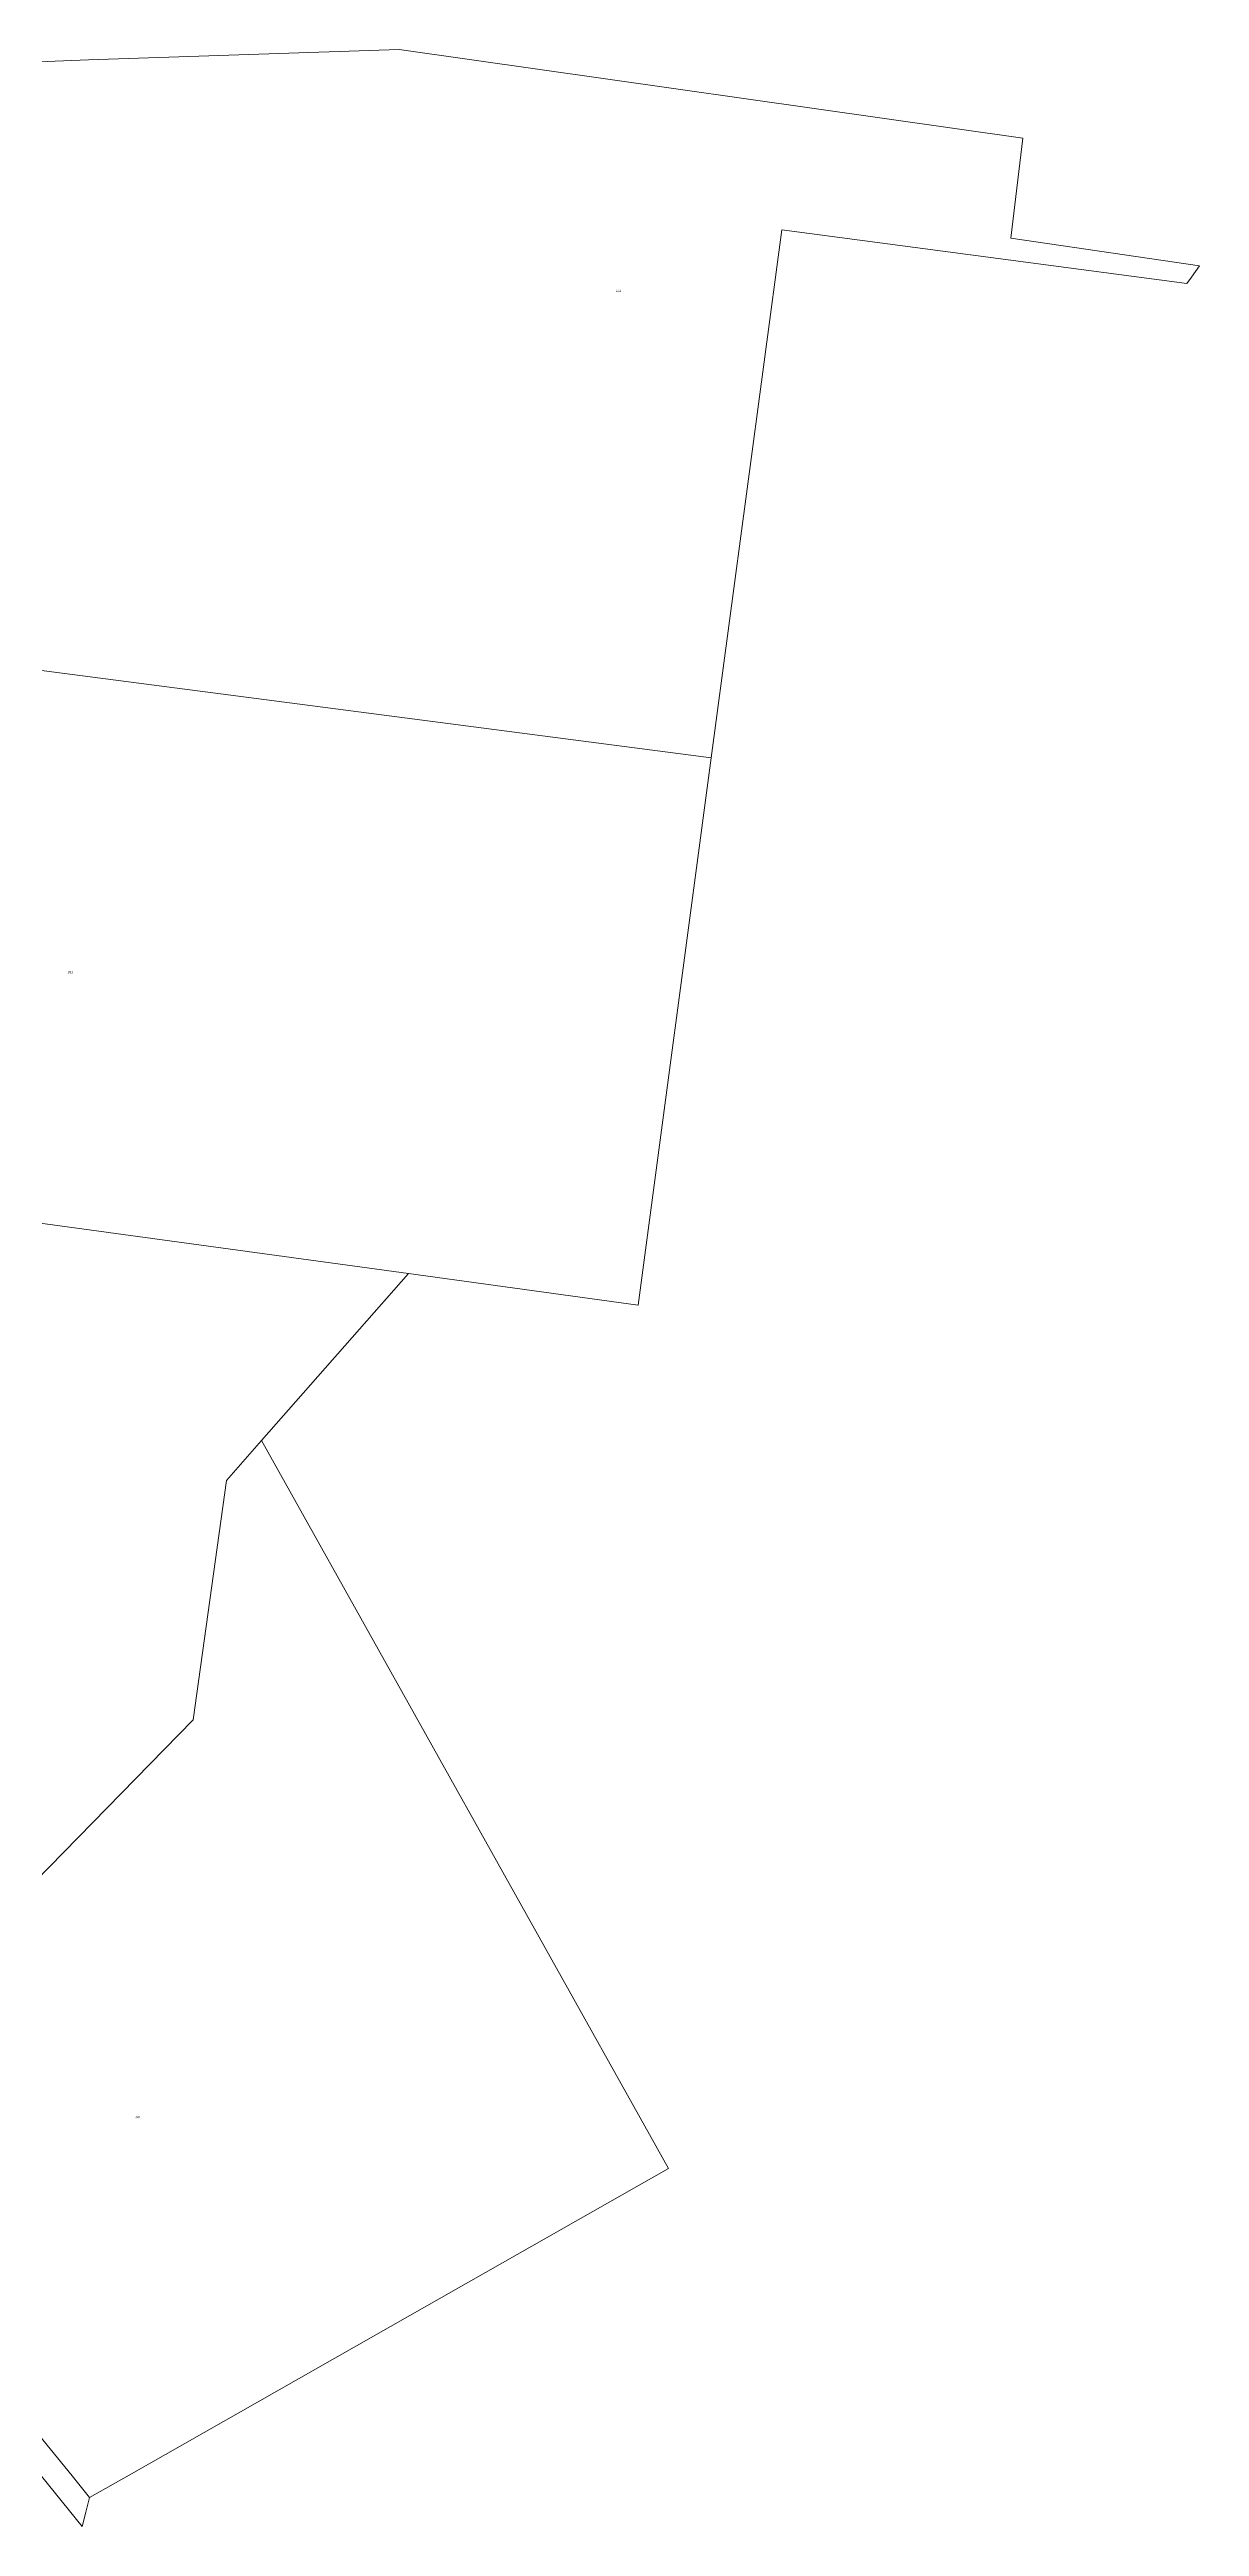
# Model space of a CAD drawing. Header units: metres. Extents: x 234668 to 239817, y 6157151 to 6160743.
# Drawn here: x 238853 to 239817, y 6157955 to 6160031 of the extents above; entities that cross this region are included whole.
import ezdxf

# ---------------------------------------------------------------- set-up
doc = ezdxf.new("R2010")
doc.units = ezdxf.units.M
doc.layers.add('Cadastre Land Parcels_SP_EXT', color=8, linetype='Continuous', lineweight=5)
doc.layers.add('Cadastre Roads_SP_EXT', color=8, linetype='Continuous', lineweight=5)
doc.styles.get("Standard").update_dxf_attribs({"font": 'arial.ttf'})

msp = doc.modelspace()

# ---------------------------------------------------------------- linework, layer by layer
at = {"layer": 'Cadastre Land Parcels_SP_EXT', "linetype": 'Continuous'}
for points in [[(239668.8, 6159956.8), (239146.4, 6160031.1), (238886.2, 6160022.5), (238691.1, 6160014.5), (238754, 6159680.7), (238823.4, 6159513.8), (239407.8, 6159437.5), (239466.9, 6159879.9), (239806.1, 6159835), (239810.1, 6159840.4), (239816.7, 6159849.8), (239658.8, 6159873.1), (239668.8, 6159956.8)], [(239407.8, 6159437.5), (238823.4, 6159513.8), (238799.2, 6159348), (238295.1, 6159387), (238255.2, 6159128.3), (239154.2, 6159005.2), (239346.5, 6158978.8), (239407.8, 6159437.5)], [(239154.2, 6159005.2), (238255.2, 6159128.3), (238221.8, 6158911.8), (238592.5, 6158418.3), (238706.2, 6158534.4), (238780.9, 6158434.1), (238973.7, 6158631.1), (239001.7, 6158831.8), (239031.1, 6158865.2), (239154.2, 6159005.2)], [(238920.1, 6157998.2), (239155.4, 6158132.1), (239371.9, 6158255.2), (239031.1, 6158865.2), (239001.7, 6158831.8), (238973.7, 6158631.1), (238780.9, 6158434.1), (238764.5, 6158417.4), (238838.1, 6158286.6), (238740.2, 6158187.1), (238785.8, 6158104.9), (238835.7, 6158043), (238872.3, 6157997.7), (238887, 6157979.4), (238920.1, 6157998.2)]]:
    msp.add_lwpolyline(points, close=True, dxfattribs=at)
at = {"layer": 'Cadastre Roads_SP_EXT', "linetype": 'Continuous'}
msp.add_lwpolyline([(238846.7, 6157997.4), (238880.7, 6157955.2), (238883.8, 6157967.1), (238887, 6157979.4), (238872.3, 6157997.7), (238835.7, 6158043)], dxfattribs=at)

# ---------------------------------------------------------------- texts
at = {"layer": 'Cadastre Land Parcels_SP_EXT'}
for s, p in [('231', (239328, 6159827.9)), ('281', (238868.8, 6159256.9)), ('561', (238925.6, 6158297.4))]:
    msp.add_text(s, height=1.8, dxfattribs=at).set_placement(p)

doc.saveas('drawing.dxf')
